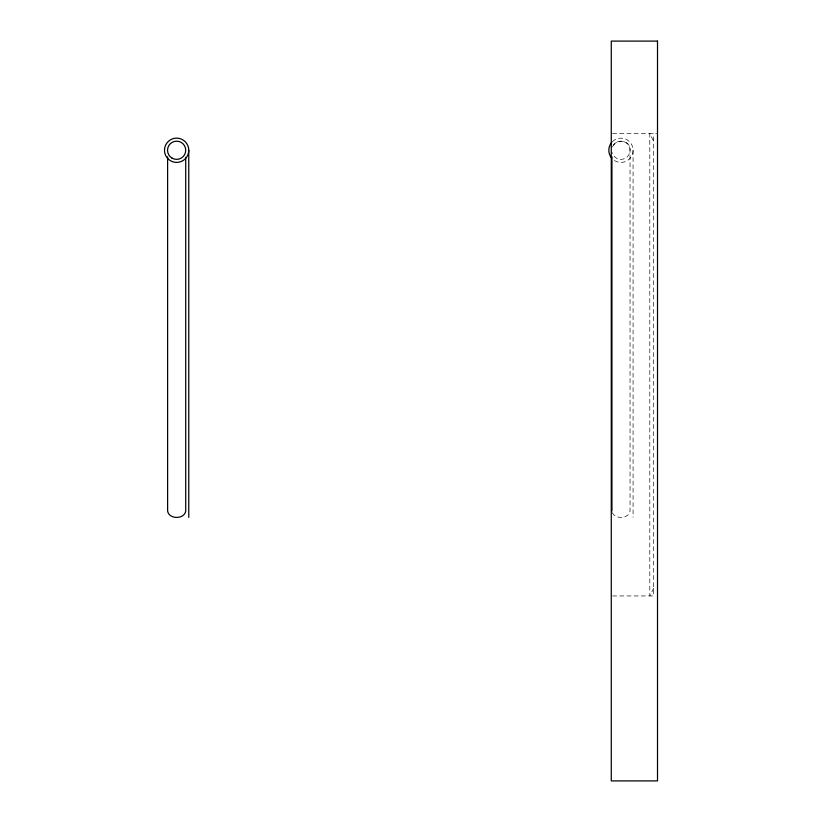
<?xml version="1.0" encoding="UTF-8"?>
<svg xmlns="http://www.w3.org/2000/svg" width="822" height="822" viewBox="0 0 822 822"><rect width="100%" height="100%" fill="white"/><g stroke="black" fill="none" stroke-linecap="round" stroke-linejoin="round"><path stroke-width="0.62" stroke-dasharray="4.11 3.08" d="M653.654 588.244L649.801 595.95L649.801 133.575L653.654 141.281M612.554 133.575L657.508 133.575M612.554 595.95L653.654 595.95L653.654 133.575M612.246 512.671C615.534 519.473 628.717 518.98 630.042 511.027L630.042 151.207A8.302 8.282 70.9 0 0 621.34 141.22A8.95 8.795 -50.4 0 0 612.452 147.087M633.074 150.272L633.074 517.377M612.359 141.692A12.135 12.135 0 0 1 629.272 141.446A12.135 12.135 0 0 1 630.012 158.338A12.135 12.135 0 0 1 613.14 159.571M612.441 147.015A9.104 9.104 0 0 1 626.672 143.203A9.104 9.104 0 0 1 625.902 157.906A9.104 9.104 0 0 1 612.154 152.625"/><path stroke-width="1.23" d="M611.938 156.797L611.938 511.027M188.762 150.272A12.135 12.135 0 0 1 170.555 160.783A12.135 12.135 0 0 1 170.555 139.761A12.135 12.135 0 0 1 188.762 150.272L188.762 517.377M185.721 157.269L185.721 511.027C184.457 519.545 168.88 519.545 167.616 511.027L167.616 156.797M611.65 158.071A12.135 12.135 0 0 1 611.65 142.473M657.508 41.1L611.27 41.1L611.27 780.9L657.508 780.9L657.508 41.1M172.075 158.153A9.104 9.104 0 0 0 185.731 150.272A9.104 9.104 0 0 0 172.075 142.391A9.104 9.104 0 0 0 172.075 158.153"/></g></svg>
